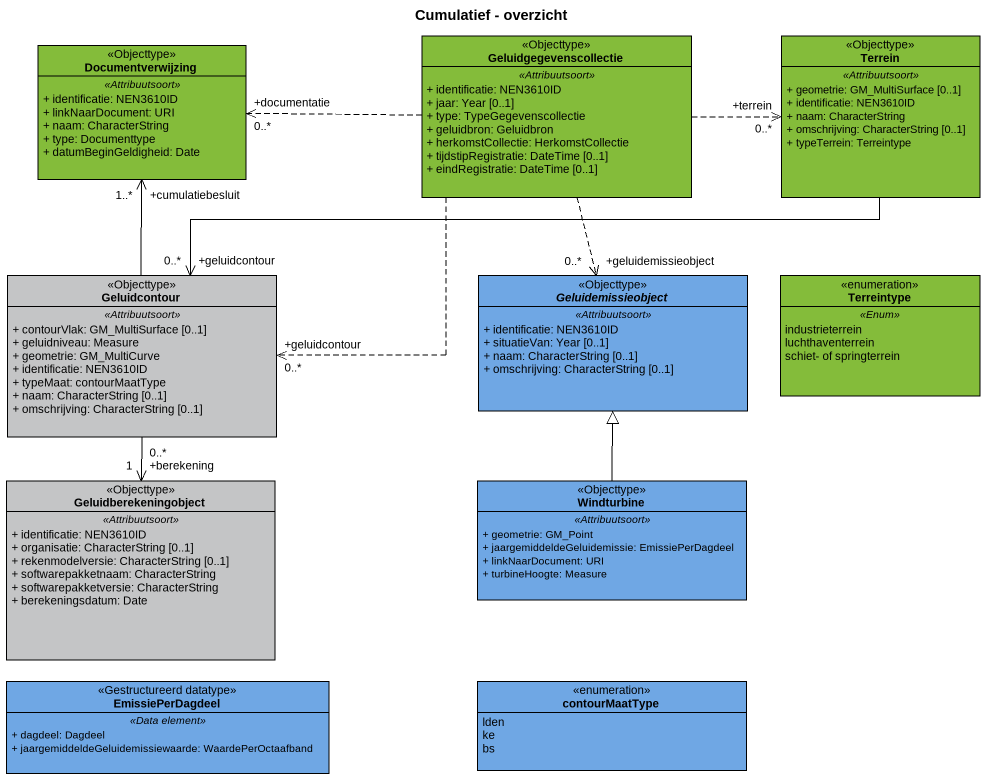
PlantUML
@startuml
title Cumulatief - overzicht
hide circle
hide empty members
skinparam classAttributeIconSize 0
class Documentverwijzing <<Objecttype>> #84BC3A {
  .. <<Attribuutsoort>> ..
  + identificatie: NEN3610ID
  + linkNaarDocument: URI
  + naam: CharacterString
  + type: Documenttype
  + datumBeginGeldigheid: Date
}
class Geluidgegevenscollectie <<Objecttype>> #84BC3A {
  .. <<Attribuutsoort>> ..
  + identificatie: NEN3610ID
  + jaar: Year [0..1]
  + type: TypeGegevenscollectie
  + geluidbron: Geluidbron
  + herkomstCollectie: HerkomstCollectie
  + tijdstipRegistratie: DateTime [0..1]
  + eindRegistratie: DateTime [0..1]
}
class Terrein <<Objecttype>> #84BC3A {
  .. <<Attribuutsoort>> ..
  + geometrie: GM_MultiSurface [0..1]
  + identificatie: NEN3610ID
  + naam: CharacterString
  + omschrijving: CharacterString [0..1]
  + typeTerrein: Terreintype
}
class Geluidcontour <<Objecttype>> #C4C5C6 {
  .. <<Attribuutsoort>> ..
  + contourVlak: GM_MultiSurface [0..1]
  + geluidniveau: Measure
  + geometrie: GM_MultiCurve
  + identificatie: NEN3610ID
  + typeMaat: contourMaatType
  + naam: CharacterString [0..1]
  + omschrijving: CharacterString [0..1]
}
abstract class Geluidemissieobject <<Objecttype>> #6FA7E4 {
  .. <<Attribuutsoort>> ..
  + identificatie: NEN3610ID
  + situatieVan: Year [0..1]
  + naam: CharacterString [0..1]
  + omschrijving: CharacterString [0..1]
}
enum Terreintype #84BC3A {
  .. <<Enum>> ..
  industrieterrein
  luchthaventerrein
  schiet- of springterrein
}
class Geluidberekeningobject <<Objecttype>> #C4C5C6 {
  .. <<Attribuutsoort>> ..
  + identificatie: NEN3610ID
  + organisatie: CharacterString [0..1]
  + rekenmodelversie: CharacterString [0..1]
  + softwarepakketnaam: CharacterString
  + softwarepakketversie: CharacterString
  + berekeningsdatum: Date
}
class Windturbine <<Objecttype>> #6FA7E4 {
  .. <<Attribuutsoort>> ..
  + geometrie: GM_Point
  + jaargemiddeldeGeluidemissie: EmissiePerDagdeel
  + linkNaarDocument: URI
  + turbineHoogte: Measure
}
class EmissiePerDagdeel <<Gestructureerd datatype>> #6FA7E4 {
  .. <<Data element>> ..
  + dagdeel: Dagdeel
  + jaargemiddeldeGeluidemissiewaarde: WaardePerOctaafband
}
enum contourMaatType #6FA7E4 {
  lden
  ke
  bs
}
Geluidgegevenscollectie .left.> "+documentatie\n0..*" Documentverwijzing
Geluidgegevenscollectie .right.> "+terrein\n0..*" Terrein
Geluidgegevenscollectie .left.> "+geluidcontour\n0..*" Geluidcontour
Geluidgegevenscollectie ..> "+geluidemissieobject\n0..*" Geluidemissieobject
Terrein -left-> "+geluidcontour\n0..*" Geluidcontour
Geluidcontour -up-> "+cumulatiebesluit\n1..*" Documentverwijzing
Geluidcontour "0..*" --> "+berekening\n1" Geluidberekeningobject
Windturbine -up-|> Geluidemissieobject
@enduml
